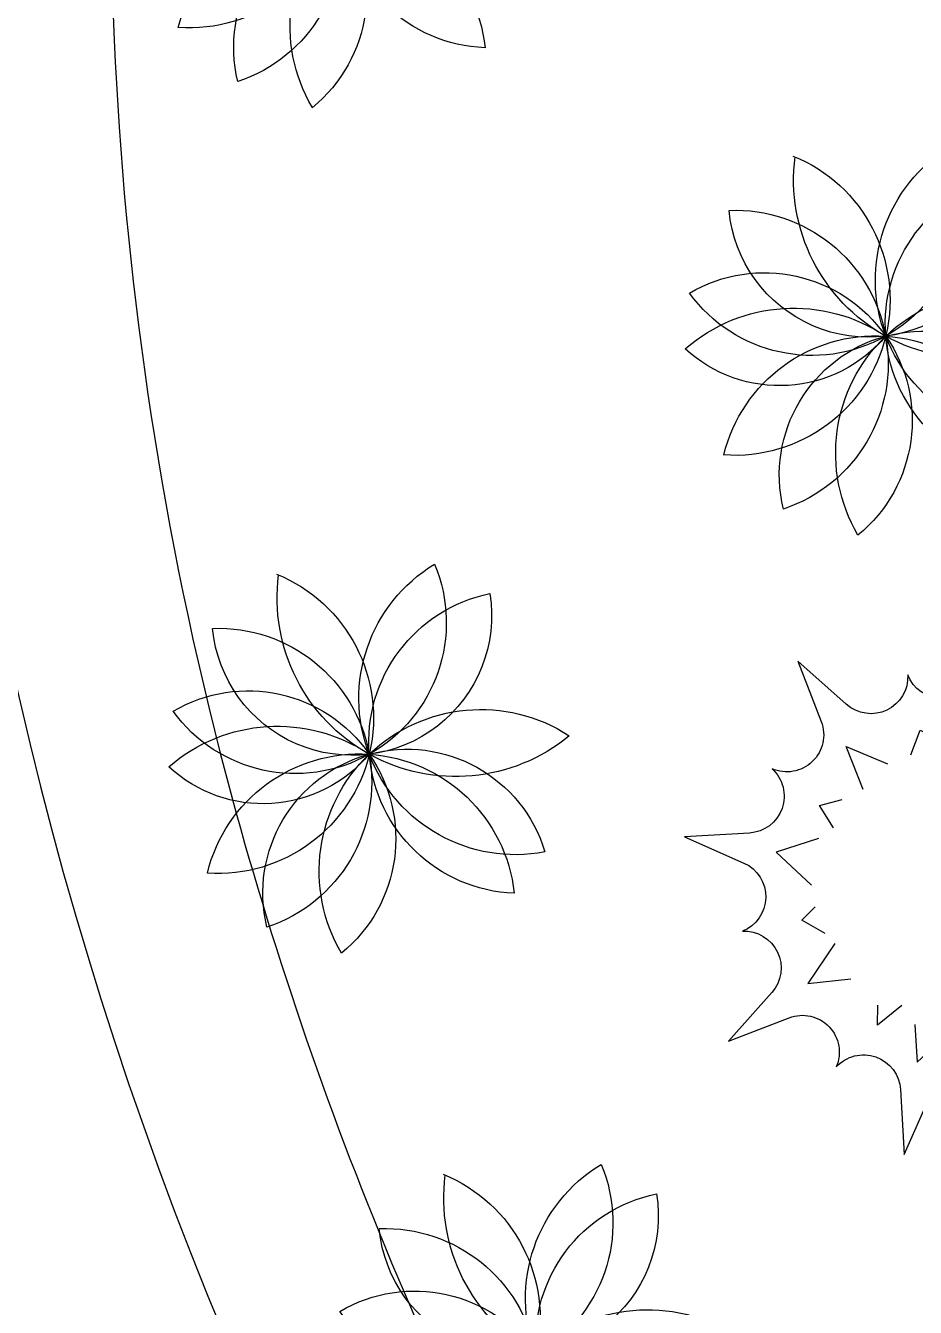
# Model space of a CAD drawing. Extents: x -809667 to 586099, y 3084146 to 3634412.
# Drawn here: x 381286.16 to 381289.085, y 3084306.986 to 3084311.2 of the extents above; entities that cross this region are included whole.
import ezdxf

# ---------------------------------------------------------------- set-up
doc = ezdxf.new("R2010")
doc.units = 0
doc.header["$LTSCALE"] = 0.5
doc.layers.get('0').update_dxf_attribs({"linetype": 'CONTINUOUS'})
doc.layers.add('文字', color=7, linetype='CONTINUOUS')
doc.layers.add('树', color=3, linetype='CONTINUOUS')

# ---------------------------------------------------------------- blocks, each defined once
blk = doc.blocks.new('A$C46A015EA')
at = {"layer": '树', "color": 0, "linetype": 'Continuous'}
for centre, radius, start, end in [((1.328, 4.096), 1.969, 227.5644, 31.3305), ((4.101, 3.626), 1.85, 126.1691, 303.0486), ((0.798, 3.475), 1.995, 251.8163, 53.749), ((3.771, 4.188), 2.005, 153.4396, 313.5861), ((2.09, 4.411), 1.899, 199.3601, 10.491), ((4.644, 2.796), 2.077, 109.3184, 262.8778), ((0.796, 2.582), 1.783, 359.791, 92.4715), ((2.814, 4.682), 2.119, 188.6399, 263.6226), ((0.762, 1.899), 1.939, 297.0245, 103.8489), ((1.257, 1.36), 1.796, 310.7789, 134.4149), ((3.957, 1.204), 1.944, 51.9802, 218.2571), ((3.546, 0.815), 2.009, 38.8778, 198.6816), ((2.13, 0.326), 2.294, 10.2667, 147.1518)]:
    blk.add_arc(centre, radius, start, end, dxfattribs=at)
blk = doc.blocks.new('红枫')
at = {"color": 0}
blk.add_lwpolyline([(1297.3, -1370.6), (924.1, -1143, 0.665495), (551.9, -1412.2, 0.665495), (98.4, -1485), (-4.3, -1909.9), (-107.2, -1485, 0.665495), (-560.7, -1412.2, 0.665495), (-932.9, -1143), (-1306, -1370.8), (-1078.3, -997.6, 0.665495), (-1347.5, -625.5, 0.665495), (-1420.3, -172), (-1845.2, -69.3), (-1420.3, 33.6, 0.665495), (-1347.6, 487.2, 0.665495), (-1078.4, 859.3), (-1306.1, 1232.5), (-933, 1004.7, 0.665495), (-560.8, 1274, 0.665495), (-107.3, 1346.8), (-4.4, 1771.7), (98.3, 1346.8, 0.665495), (551.8, 1274, 0.665495), (924, 1004.8), (1297.2, 1232.5), (1069.4, 859.4, 0.665495), (1338.6, 487.3, 0.665495), (1411.4, 33.8), (1836.3, -69.1), (1411.5, -171.9, 0.665495), (1338.7, -625.4, 0.665495), (1069.5, -997.6)], format="xyb", close=True, dxfattribs=at)
blk.add_lwpolyline([(1297.3, -1370.6), (924.1, -1143, 0.665495), (551.9, -1412.2, 0.665495), (98.4, -1485), (-4.3, -1909.9), (-107.2, -1485, 0.665495), (-560.7, -1412.2, 0.665495), (-932.9, -1143), (-1306, -1370.8), (-1078.3, -997.6, 0.665495), (-1347.5, -625.5, 0.665495), (-1420.3, -172), (-1845.2, -69.3), (-1420.3, 33.6, 0.665495), (-1347.6, 487.2, 0.665495), (-1078.4, 859.3), (-1306.1, 1232.5), (-933, 1004.7, 0.665495), (-560.8, 1274, 0.665495), (-107.3, 1346.8), (-4.4, 1771.7), (98.3, 1346.8, 0.665495), (551.8, 1274, 0.665495), (924, 1004.8), (1297.2, 1232.5), (1069.4, 859.4, 0.665495), (1338.6, 487.3, 0.665495), (1411.4, 33.8), (1836.3, -69.1), (1411.5, -171.9, 0.665495), (1338.7, -625.4, 0.665495), (1069.5, -997.6)], format="xyb", close=True, dxfattribs=at)
for points in [[(-137.2, 807.8), (-20.4, 1111.2), (119.8, 854.5)], [(-230.6, 823.4), (-394.1, 901.2), (-417.4, 776.7)], [(462.3, 675.6), (477.9, 885.6), (368.9, 807.8)], [(-783.4, 496.6), (-869, 784.5), (-549.8, 714.5)], [(618.1, 675.6), (836.1, 807.8), (797.1, 527.8)], [(-783.4, 372.2), (-962.4, 364.4), (-907.9, 216.6)], [(890.6, 411.1), (1085.2, 387.7), (1022.9, 271)], [(-884.6, 61), (-1188.2, -9), (-931.3, -172.4)], [(968.4, 68.8), (1217.6, -32.4), (1085.2, -141.3)], [(-892.4, -335.8), (-993.6, -483.6), (-845.7, -561.4)], [(-783.4, -678.1), (-892.4, -911.5), (-736.7, -895.9)]]:
    blk.add_lwpolyline(points, dxfattribs=at)
blk = doc.blocks.new('白玉兰')
at = {"color": 0}
for centre, radius, start, end in [((-1260.5, 1665), 2054.4, 309.39345, 347.16547), ((-713.2, 1844.3), 1941, 291.82137, 332.63459), ((-478.2, 2077.5), 2115.2, 283.29933, 320.85284), ((-4728.7, -6984.2), 8428.8, 56.1879, 65.279), ((-1147.9, -2037), 2310.3, 61.625, 95.14911), ((-559.1, -2135.4), 2213.8, 76.70325, 111.40179), ((4370.8, -555.9), 4391.8, 172.1708, 190.66767), ((2826.9, 106.7), 2820.8, 182.25436, 209.88683), ((2146.3, 475.3), 2185, 193.30629, 228.41072)]:
    blk.add_arc(centre, radius, start, end, dxfattribs=at)
for points in [[(-33.3, 16.4), (-232.9, 72.7), (-341.9, 562), (-1253.8, 922.5), (-424.6, 1375.2), (-32.9, 1391.9), (376.3, 1386), (477, 1090.9), (236.3, 716.3), (184.7, 276.9), (29.2, 67), (-7.3, 17.6)], [(8.3, 30.7), (154.9, 177.4), (635.1, 33.7), (1394.9, 653.5), (1385.2, -291.2), (1208.5, -641.2), (1003.6, -995.4), (696.9, -939.3), (487.4, -546.3), (129.3, -286.7), (21.9, -48.6), (-3.3, 7.4)], [(36.1, -22.3), (98.6, -219.9), (-250.5, -579.7), (-51.2, -1539.8), (-884.9, -1095.2), (-1113.8, -777), (-1333.5, -431.7), (-1142.2, -185.6), (-696.9, -181.1), (-301.3, 16.9), (-40.5, 2.3), (20.8, -1.2)]]:
    blk.add_open_spline(points, degree=3, knots=[0, 0, 0, 0, 621.989778, 1340.944545, 1869.007736, 2592.427455, 2798.699245, 2915.827596, 3435.261502, 4029.77129, 4212.300518, 4212.300518, 4212.300518, 4212.300518], dxfattribs=at)
blk = doc.blocks.new('123213')
at = {"layer": '文字', "color": 8, "linetype": 'Continuous'}
blk.add_circle((381879.271, 3087174.0121), 1.25, dxfattribs=at)
for points, knots in [([(381880.2954, 3087173.2958), (381880.2896, 3087173.1113), (381880.2936, 3087172.9668), (381880.335, 3087172.059), (381880.4425, 3087171.2818), (381880.9191, 3087169.4287), (381881.3541, 3087168.3448), (381882.3614, 3087166.6357), (381882.8927, 3087165.9634), (381883.6527, 3087165.3077), (381883.8444, 3087165.165), (381884.2107, 3087164.9354), (381884.3848, 3087164.844), (381884.6646, 3087164.7258), (381884.7694, 3087164.6878), (381884.9748, 3087164.6258), (381885.0755, 3087164.6011), (381885.2279, 3087164.5725), (381885.2835, 3087164.564), (381885.4275, 3087164.5402), (381885.5132, 3087164.5253), (381885.7977, 3087164.464), (381886.028, 3087164.4019), (381886.3369, 3087164.2957)], [5.805518, 5.805518, 5.805518, 5.805518, 6.250682, 6.250682, 8.593283, 8.593283, 11.652469, 11.652469, 14.135035, 14.135035, 14.94719, 14.94719, 15.665817, 15.665817, 16.092298, 16.092298, 16.49786, 16.49786, 16.70257, 16.70257, 16.90728, 16.90728, 17.285813, 17.285813, 17.285813, 17.285813]), ([(381879.6989, 3087172.8376), (381879.7291, 3087172.1236), (381880.1762, 3087168.5263), (381882.7686, 3087164.1352), (381885.5589, 3087163.9287), (381886.1418, 3087163.7283)], [6.208641, 6.208641, 6.208641, 6.208641, 8.300034, 16.526304, 17.285813, 17.285813, 17.285813, 17.285813])]:
    blk.add_open_spline(points, degree=3, knots=knots, dxfattribs=at)
for name, p, xscale, yscale, zscale, rotation in [('A$C46A015EA', (381880.9653, 3087174.1835), -0.2560000000000002, 0.2560000000000001, 0.2560000000000001, 139.7590933901361), ('A$C46A015EA', (381882.7594, 3087172.7784), -0.2560000000000002, 0.2560000000000001, 0.2560000000000001, 139.7590933901361), ('A$C46A015EA', (381881.0612, 3087171.4041), -0.2560000000000002, 0.2560000000000001, 0.2560000000000001, 139.7590933901361), ('红枫', (381883.0326, 3087170.0209), -0.0004876369982957843, 0.000487636998295784, 0.04876370063039211, 124.6526560546043), ('白玉兰', (381879.3023, 3087170.1322), -0.0004880798049271107, 0.0004880798049271107, 0.04880798235096967, 124.6526560546043), ('A$C46A015EA', (381881.6091, 3087169.4311), -0.2560000000000002, 0.2560000000000001, 0.2560000000000001, 139.7590933901361), ('白玉兰', (381879.829, 3087167.9774), -0.0004880798049271107, 0.0004880798049271107, 0.04880798235096967, 124.6526560546043)]:
    blk.add_blockref(name, p, dxfattribs=dict(at, xscale=xscale, yscale=yscale, zscale=zscale, rotation=rotation))

msp = doc.modelspace()

# ---------------------------------------------------------------- block references
at = {"layer": '文字', "color": 8}
msp.add_blockref('123213', (-593.8497, -2861.6696), dxfattribs=at)

doc.saveas('drawing.dxf')
